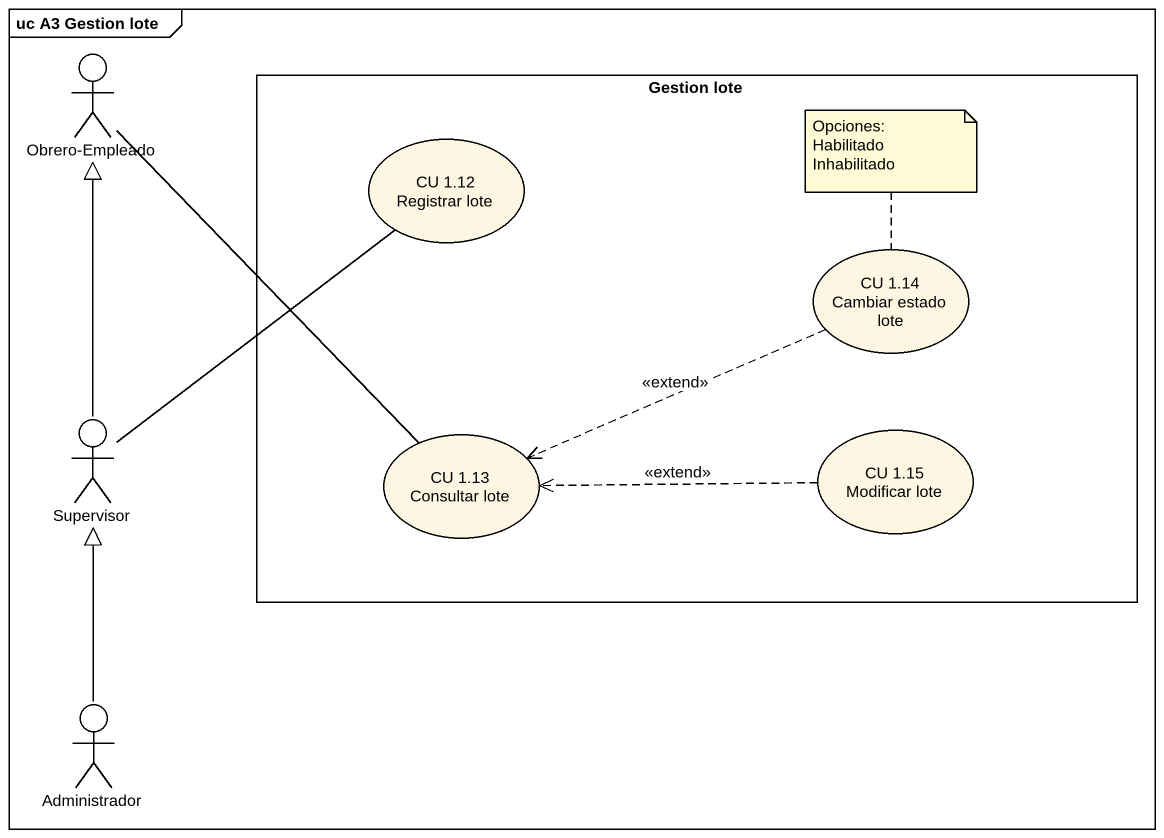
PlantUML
@startuml
mainframe uc A3 Gestion lote
actor "Obrero-Empleado" as Obrero_Empleado
rectangle "Gestion lote" as Gestion_lote {
  usecase "CU 1.12 Registrar lote" as CU_1_12_Registrar_lote
  usecase "CU 1.14 Cambiar estado lote" as CU_1_14_Cambiar_estado_lote
  usecase "CU 1.13 Consultar lote" as CU_1_13_Consultar_lote
  usecase "CU 1.15 Modificar lote" as CU_1_15_Modificar_lote
}
actor Supervisor
actor Administrador
Obrero_Empleado -- CU_1_13_Consultar_lote
CU_1_14_Cambiar_estado_lote .left.> CU_1_13_Consultar_lote : <<extend>>
Supervisor -up-|> Obrero_Empleado
Supervisor -up- CU_1_12_Registrar_lote
CU_1_15_Modificar_lote .left.> CU_1_13_Consultar_lote : <<extend>>
Administrador -up-|> Supervisor
note top of CU_1_14_Cambiar_estado_lote
  Opciones:
  Habilitado
  Inhabilitado
end note
@enduml
